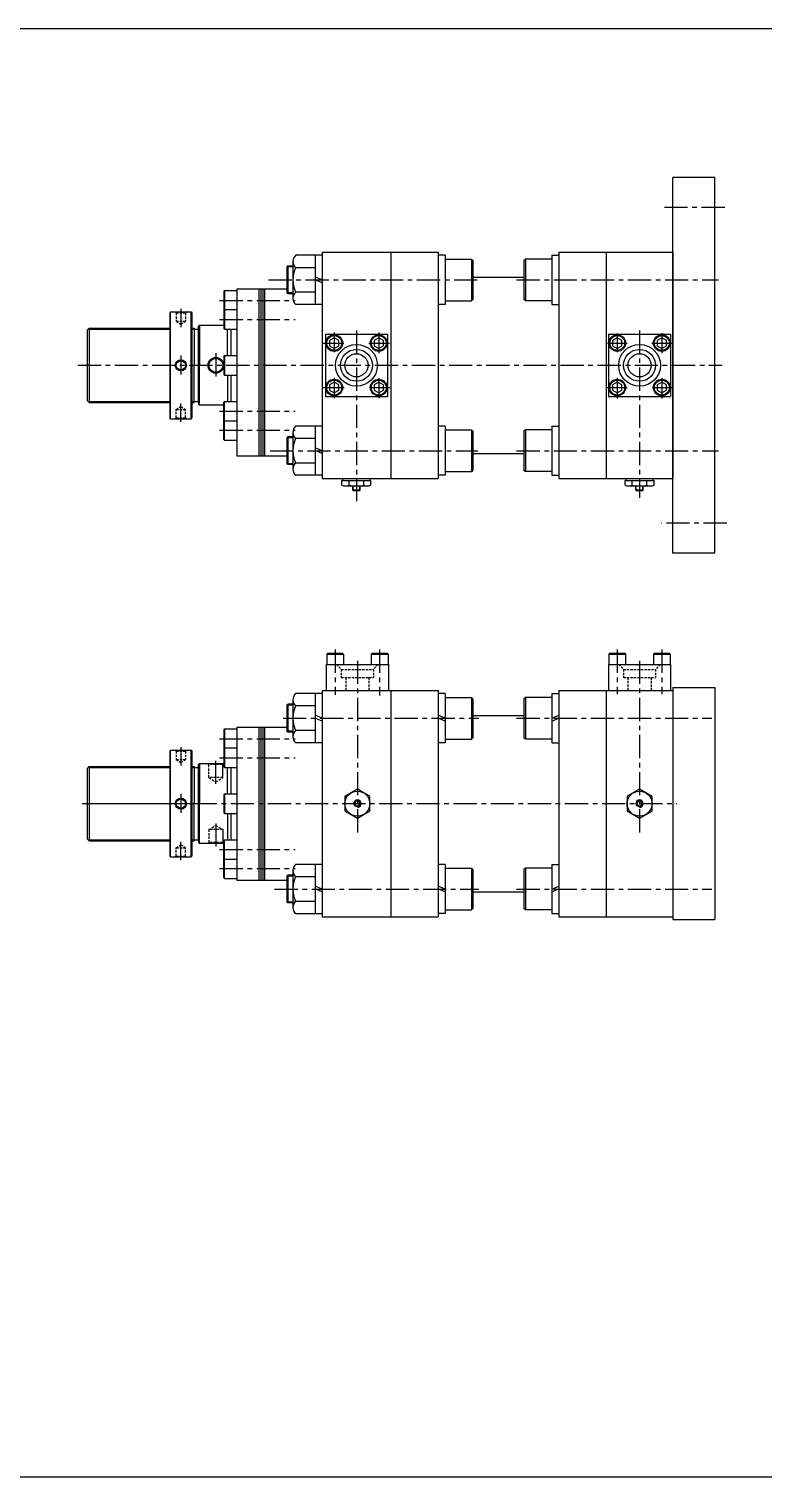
# Model space of a CAD drawing. Extents: x -819 to 9283, y 0 to 5329.
# Drawn here: x 1800 to 2591, y 0 to 1560 of the extents above; entities that cross this region are included whole.
import ezdxf

# ---------------------------------------------------------------- set-up
doc = ezdxf.new("R2010")
doc.units = 0
doc.header["$LTSCALE"] = 10
doc.header["$MEASUREMENT"] = 0
doc.linetypes.add('CENTERX2', pattern=[4, 2.5, -0.5, 0.5, -0.5])
doc.linetypes.add('HIDDEN', pattern=[0.375, 0.25, -0.125])
doc.layers.get('0').update_dxf_attribs({"linetype": 'CONTINUOUS'})
doc.layers.get('DEFPOINTS').update_dxf_attribs({"linetype": 'CONTINUOUS'})
for name, color, linetype in [('CEN', 1, 'CENTERX2'), ('DIM', 2, 'CONTINUOUS'), ('ML', 7, 'CONTINUOUS')]:
    doc.layers.add(name, color=color, linetype=linetype)

msp = doc.modelspace()

# ---------------------------------------------------------------- linework, layer by layer
for p, q in [((9283.2, 1560.3), (0, 1560.3)), ((9283.2, 0), (0, 0))]:
    msp.add_line(p, q)
at = {"color": 7, "linetype": 'Continuous'}
for p, q in [((2137.1, 1068.8), (2137.1, 1073.9)), ((2137.1, 1073.9), (2143.4, 1073.9)), ((2138.1, 1073.9), (2138.1, 1075.9)), ((2138.1, 1075.9), (2167.3, 1075.9)), ((2140.3, 1067.9), (2165.1, 1067.9)), ((2143.4, 1073.9), (2168.3, 1073.9)), ((2144.9, 1068.8), (2144.9, 1073.9)), ((2148.7, 1068.1), (2148.7, 1068.1)), ((2148.7, 1063.4), (2148.7, 1067.9)), ((2148.7, 1063.4), (2149.2, 1062.9)), ((2156.7, 1063.4), (2148.7, 1063.4)), ((2149.2, 1062.9), (2156.2, 1062.9)), ((2156.7, 1063.4), (2156.2, 1062.9)), ((2156.7, 1063.4), (2156.7, 1067.9)), ((2160.5, 1068.8), (2160.5, 1073.9)), ((2167.3, 1073.9), (2167.3, 1075.9)), ((2168.3, 1068.8), (2168.3, 1073.9)), ((2442.1, 1068.8), (2442.1, 1073.9)), ((2442.1, 1073.9), (2448.4, 1073.9)), ((2443.1, 1073.9), (2443.1, 1075.9)), ((2443.1, 1075.9), (2472.3, 1075.9)), ((2445.3, 1067.9), (2470.1, 1067.9)), ((2448.4, 1073.9), (2473.3, 1073.9)), ((2449.9, 1068.8), (2449.9, 1073.9)), ((2453.7, 1068.1), (2453.7, 1068.1)), ((2453.7, 1063.4), (2453.7, 1067.9)), ((2453.7, 1063.4), (2454.2, 1062.9)), ((2461.7, 1063.4), (2453.7, 1063.4)), ((2454.2, 1062.9), (2461.2, 1062.9)), ((2461.7, 1063.4), (2461.2, 1062.9)), ((2461.7, 1063.4), (2461.7, 1067.9)), ((2465.5, 1068.8), (2465.5, 1073.9)), ((2472.3, 1073.9), (2472.3, 1075.9)), ((2473.3, 1068.8), (2473.3, 1073.9))]:
    msp.add_line(p, q, dxfattribs=at)
for points in [[(2140.2, 717.8), (2153.7, 710), (2167.2, 717.8), (2167.2, 733.4), (2153.7, 741.2), (2140.2, 733.4)], [(2444.2, 717.8), (2457.7, 710), (2471.2, 717.8), (2471.2, 733.4), (2457.7, 741.2), (2444.2, 733.4)], [(2152.2, 728.1), (2150.8, 725.6), (2152.2, 723.1), (2155.1, 723.1), (2156.6, 725.6), (2155.1, 728.1)], [(2456.2, 728.1), (2454.8, 725.6), (2456.2, 723.1), (2459.1, 723.1), (2460.6, 725.6), (2459.1, 728.1)]]:
    msp.add_lwpolyline(points, close=True, dxfattribs=at)
for centre, radius in [((2153.7, 725.6), 13.5), ((2457.7, 725.6), 13.5), ((2153.7, 725.6), 3.5), ((2457.7, 725.6), 3.5)]:
    msp.add_circle(centre, radius, dxfattribs=at)
for centre, radius, start, end in [((2140.3, 1073.5), 5.62, 235.6158, 270), ((2141, 1076.1), 8.22, 241.7006, 298.2994), ((2152.7, 1099.2), 31.3, 255.6172, 270.0141), ((2152.7, 1099.2), 31.3, 269.9859, 284.3828), ((2164.4, 1076.1), 8.22, 241.7006, 298.2994), ((2445.3, 1073.5), 5.62, 235.6158, 270), ((2446, 1076.1), 8.22, 241.7006, 298.2994), ((2457.7, 1099.2), 31.3, 255.6172, 270.0141), ((2457.7, 1099.2), 31.3, 269.9859, 284.3828), ((2469.4, 1076.1), 8.22, 241.7006, 298.2994)]:
    msp.add_arc(centre, radius, start, end, dxfattribs=at)
at = {"layer": 'CEN'}
for p, q in [((2549.4, 1367.9), (2483.6, 1367.9)), ((2057.9, 1289.9), (2283.6, 1289.9)), ((2325.2, 1289.9), (2542.7, 1289.9)), ((2005.3, 1267.9), (2086.8, 1267.9)), ((1963.5, 1258.6), (1963.5, 1239)), ((2005.3, 1247.4), (2086.8, 1247.4)), ((2128.7, 1233.1), (2128.7, 1211.9)), ((2152.7, 1235.4), (2152.7, 1051.5)), ((2176.7, 1233.1), (2176.7, 1211.1)), ((2457.7, 1235.4), (2457.7, 1055.2)), ((2117, 1221.9), (2139.2, 1221.9)), ((2166.1, 1221.9), (2188.4, 1221.8)), ((2423.3, 1221.9), (2444.2, 1221.9)), ((2433.7, 1232.3), (2433.7, 1211.9)), ((2471.1, 1221.9), (2492.5, 1221.9)), ((2481.7, 1232.6), (2481.7, 1211.1)), ((1963.5, 1208.4), (1963.5, 1188.1)), ((2001.2, 1211), (2001.2, 1184.7)), ((1852.5, 1197.9), (2546.7, 1197.9)), ((2116.7, 1173.9), (2139.4, 1173.9)), ((2128.7, 1184.4), (2128.7, 1162.4)), ((2166.7, 1173.9), (2188.7, 1173.9)), ((2176.7, 1184), (2176.7, 1162.4)), ((2422.1, 1173.9), (2444.4, 1173.9)), ((2433.7, 1184.4), (2433.7, 1162.1)), ((2471.7, 1173.9), (2493, 1173.9)), ((2481.7, 1184), (2481.7, 1162.1)), ((1963.5, 1137.1), (1963.5, 1156.7)), ((2005.3, 1148.4), (2086.8, 1148.4)), ((2005.3, 1127.9), (2086.8, 1127.9)), ((2059.9, 1105.9), (2283.5, 1105.9)), ((2325.2, 1105.9), (2542.7, 1105.9)), ((2551.6, 1027.9), (2481.3, 1027.9)), ((2129.7, 891.6), (2129.7, 843)), ((2177.7, 891.6), (2177.7, 842)), ((2433.7, 891.6), (2433.7, 843.6)), ((2481.7, 891.6), (2481.7, 843.4)), ((2153.7, 879.6), (2153.7, 693.6)), ((2457.7, 879.6), (2457.7, 693.6)), ((2073.7, 817.6), (2284.7, 817.6)), ((2325.2, 817.6), (2535.7, 817.6)), ((1963.5, 786.3), (1963.5, 766.8)), ((2005.3, 795.6), (2086.8, 795.6)), ((2001.2, 747), (2001.2, 771.7)), ((2005.3, 775.1), (2086.8, 775.1)), ((1963.5, 736.1), (1963.5, 715.8)), ((1857.3, 725.6), (2497.7, 725.6)), ((1872.4, 725.6), (1980.7, 725.6)), ((1872.4, 725.6), (1980.7, 725.6)), ((2001.2, 704.1), (2001.2, 679.5)), ((1963.5, 664.8), (1963.5, 684.4)), ((2005.3, 676.1), (2086.8, 676.1)), ((2005.3, 655.6), (2086.8, 655.6)), ((2064.5, 633.6), (2284.5, 633.6)), ((2325.2, 633.6), (2535.7, 633.6))]:
    msp.add_line(p, q, dxfattribs=at)
at = {"layer": 'DEFPOINTS', "color": 0, "linetype": 'ByBlock'}
for p in [(1982.7, 1239.9), (1982.7, 1155.9), (1982.7, 767.6), (1982.7, 683.6)]:
    msp.add_point(p, dxfattribs=at)
at = {"layer": 'DIM'}
for p, q in [((2084.2, 1303.9), (2077.7, 1303.9)), ((2084.2, 1275.9), (2077.7, 1275.9)), ((1863.7, 1236.9), (1951.5, 1236.9)), ((1975.5, 1236.9), (1977.7, 1236.9)), ((1863.7, 1158.9), (1951.5, 1158.9)), ((1975.5, 1158.9), (1977.7, 1158.9)), ((2084.2, 1119.9), (2077.7, 1119.9)), ((2084.2, 1091.9), (2077.7, 1091.9)), ((2084.2, 831.6), (2077.7, 831.6)), ((2084.2, 803.6), (2077.7, 803.6)), ((1863.7, 764.6), (1951.5, 764.6)), ((1975.5, 764.6), (1977.7, 764.6)), ((1863.7, 686.6), (1951.5, 686.6)), ((1975.5, 686.6), (1977.7, 686.6)), ((2084.2, 647.6), (2077.7, 647.6)), ((2084.2, 619.6), (2077.7, 619.6))]:
    msp.add_line(p, q, dxfattribs=at)
at = {"layer": 'ML'}
for p, q in [((2538.7, 1400.4), (2493.7, 1400.4)), ((2493.7, 995.4), (2493.7, 1400.4)), ((2538.7, 995.4), (2538.7, 1400.4)), ((2115.7, 1316.4), (2087.2, 1316.4)), ((2108.2, 1316.4), (2108.2, 1263.4)), ((2115.7, 1319.9), (2115.7, 1075.9)), ((2115.7, 1319.9), (2240.7, 1319.9)), ((2189.7, 1319.9), (2189.7, 1075.9)), ((2240.7, 1319.9), (2240.7, 1075.9)), ((2248.2, 1316.4), (2240.7, 1316.4)), ((2248.2, 1316.4), (2248.2, 1263.4)), ((2248.2, 1312.4), (2276.7, 1312.4)), ((2276.7, 1312.4), (2276.7, 1267.4)), ((2276.7, 1312.4), (2278.2, 1311)), ((2278.2, 1311), (2278.2, 1268.7)), ((2334.7, 1312.4), (2333.2, 1311)), ((2333.2, 1311), (2333.2, 1268.7)), ((2363.2, 1312.4), (2334.7, 1312.4)), ((2334.7, 1312.4), (2334.7, 1267.4)), ((2363.2, 1316.4), (2370.7, 1316.4)), ((2363.2, 1316.4), (2363.2, 1263.4)), ((2370.7, 1319.9), (2493.7, 1319.9)), ((2370.7, 1319.9), (2370.7, 1075.9)), ((2421.7, 1319.9), (2421.7, 1075.9)), ((2493.7, 1319.9), (2493.7, 1075.9)), ((2078.7, 1304.9), (2077.7, 1303.9)), ((2077.7, 1303.9), (2077.7, 1275.9)), ((2084.2, 1304.9), (2078.7, 1304.9)), ((2078.7, 1304.9), (2078.7, 1274.9)), ((2084.2, 1310.2), (2084.2, 1303.1)), ((2084.2, 1303.1), (2084.2, 1289.9)), ((2108.2, 1303.1), (2087.2, 1303.1)), ((2023.7, 1280.4), (2023.7, 1100.4)), ((2023.7, 1280.4), (2077.7, 1280.4)), ((2047.7, 1280.4), (2047.7, 1100.4)), ((2049.7, 1280.4), (2049.7, 1100.4)), ((2051.7, 1280.4), (2051.7, 1100.4)), ((2053.7, 1280.4), (2053.7, 1100.4)), ((2084.2, 1289.9), (2084.2, 1269.8)), ((2278.2, 1292.9), (2333.2, 1292.9)), ((2010.4, 1278.4), (2009.7, 1277.7)), ((2009.7, 1277.7), (2009.7, 1258.1)), ((2010.4, 1278.4), (2023.7, 1278.4)), ((2010.4, 1278.4), (2010.4, 1257.4)), ((2078.7, 1274.9), (2077.7, 1275.9)), ((2084.2, 1274.9), (2078.7, 1274.9)), ((2108.2, 1276.6), (2087.2, 1276.6)), ((2248.2, 1267.4), (2276.7, 1267.4)), ((2276.7, 1267.4), (2278.2, 1268.7)), ((2334.7, 1267.4), (2333.2, 1268.7)), ((2363.2, 1267.4), (2334.7, 1267.4)), ((1952.5, 1255.4), (1951.5, 1254.4)), ((1951.5, 1254.4), (1951.5, 1141.4)), ((1952.5, 1140.4), (1952.5, 1255.4)), ((1952.5, 1255.4), (1974.5, 1255.4)), ((1974.5, 1140.4), (1974.5, 1255.4)), ((1974.5, 1255.4), (1975.5, 1254.4)), ((1975.5, 1254.4), (1975.5, 1141.4)), ((2010.1, 1257.6), (2009.7, 1258.1)), ((2010.4, 1257.9), (2009.7, 1257.2)), ((2009.7, 1257.2), (2009.7, 1237.6)), ((2010.4, 1257.9), (2023.7, 1257.9)), ((2010.4, 1257.9), (2010.4, 1236.9)), ((2115.7, 1263.4), (2087.2, 1263.4)), ((2248.2, 1263.4), (2240.7, 1263.4)), ((2363.2, 1263.4), (2370.7, 1263.4)), ((1862.7, 1235.9), (1864.7, 1237.9)), ((1862.7, 1235.9), (1864.7, 1237.9)), ((1862.7, 1235.9), (1862.7, 1159.9)), ((1864.7, 1237.9), (1951.5, 1237.9)), ((1864.7, 1237.9), (1864.7, 1157.9)), ((1975.5, 1237.9), (1977.7, 1237.9)), ((1977.7, 1237.9), (1977.7, 1197.9)), ((1977.7, 1236.9), (1982.7, 1236.9)), ((1983.7, 1240.9), (1982.7, 1239.9)), ((1982.7, 1197.9), (1982.7, 1239.9)), ((1982.7, 1158.9), (1982.7, 1236.9)), ((1983.7, 1240.9), (1983.7, 1197.9)), ((2009.7, 1240.9), (1983.7, 1240.9)), ((2010.4, 1236.9), (2009.7, 1237.6)), ((2010.4, 1236.9), (2023.7, 1236.9)), ((2013.7, 1208.4), (2013.7, 1236.9)), ((2017.7, 1208.4), (2017.7, 1236.9)), ((2017.7, 1208.4), (2017.7, 1236.9)), ((2119.2, 1231.4), (2119.2, 1164.4)), ((2119.2, 1231.4), (2186.2, 1231.4)), ((2186.2, 1231.4), (2186.2, 1164.4)), ((2424.2, 1231.4), (2491.2, 1231.4)), ((2424.2, 1231.4), (2424.2, 1164.4)), ((2491.2, 1231.4), (2491.2, 1164.4)), ((2010.4, 1208.4), (2009.7, 1207.7)), ((2009.7, 1207.7), (2009.7, 1188.1)), ((2010.4, 1208.4), (2023.7, 1208.4)), ((2010.4, 1208.4), (2010.4, 1187.4)), ((1977.7, 1157.9), (1977.7, 1197.9)), ((1982.7, 1197.9), (1982.7, 1155.9)), ((1983.7, 1154.9), (1983.7, 1197.9)), ((2010.4, 1187.4), (2009.7, 1188.1)), ((2010.4, 1187.4), (2023.7, 1187.4)), ((2013.7, 1187.4), (2013.7, 1158.9)), ((2017.7, 1158.9), (2017.7, 1187.4)), ((1862.7, 1159.9), (1864.7, 1157.9)), ((1862.7, 1159.9), (1864.7, 1157.9)), ((1864.7, 1157.9), (1951.5, 1157.9)), ((1975.5, 1157.9), (1977.7, 1157.9)), ((1977.7, 1158.9), (1982.7, 1158.9)), ((1983.7, 1154.9), (1982.7, 1155.9)), ((2009.7, 1154.9), (1983.7, 1154.9)), ((2010.4, 1158.9), (2009.7, 1158.2)), ((2009.7, 1138.6), (2009.7, 1158.2)), ((2010.4, 1137.9), (2010.4, 1158.9)), ((2010.4, 1158.9), (2023.7, 1158.9)), ((2119.2, 1164.4), (2186.2, 1164.4)), ((2424.2, 1164.4), (2491.2, 1164.4)), ((1952.5, 1140.4), (1951.5, 1141.4)), ((1952.5, 1140.4), (1974.5, 1140.4)), ((1974.5, 1140.4), (1975.5, 1141.4)), ((2010.4, 1137.9), (2009.7, 1138.6)), ((2010.1, 1138.1), (2009.7, 1137.7)), ((2009.7, 1118.1), (2009.7, 1137.7)), ((2010.4, 1117.4), (2010.4, 1138.4)), ((2010.4, 1137.9), (2023.7, 1137.9)), ((2084.2, 1126.2), (2084.2, 1119.1)), ((2115.7, 1132.4), (2087.2, 1132.4)), ((2108.2, 1132.4), (2108.2, 1079.4)), ((2248.2, 1132.4), (2240.7, 1132.4)), ((2248.2, 1132.4), (2248.2, 1079.4)), ((2248.2, 1128.4), (2276.7, 1128.4)), ((2276.7, 1128.4), (2276.7, 1083.4)), ((2276.7, 1128.4), (2278.2, 1127)), ((2278.2, 1127), (2278.2, 1084.7)), ((2334.7, 1128.4), (2333.2, 1127)), ((2333.2, 1127), (2333.2, 1084.7)), ((2363.2, 1128.4), (2334.7, 1128.4)), ((2334.7, 1128.4), (2334.7, 1083.4)), ((2363.2, 1132.4), (2370.7, 1132.4)), ((2363.2, 1132.4), (2363.2, 1079.4)), ((2010.4, 1117.4), (2009.7, 1118.1)), ((2010.4, 1117.4), (2023.7, 1117.4)), ((2078.7, 1120.9), (2077.7, 1119.9)), ((2077.7, 1119.9), (2077.7, 1091.9)), ((2078.7, 1120.9), (2078.7, 1090.9)), ((2084.2, 1120.9), (2078.7, 1120.9)), ((2084.2, 1119.1), (2084.2, 1105.9)), ((2108.2, 1119.1), (2087.2, 1119.1)), ((2023.7, 1100.4), (2077.7, 1100.4)), ((2084.2, 1105.9), (2084.2, 1085.8)), ((2108.2, 1092.6), (2087.2, 1092.6)), ((2278.2, 1102.9), (2333.2, 1102.9)), ((2078.7, 1090.9), (2077.7, 1091.9)), ((2084.2, 1090.9), (2078.7, 1090.9)), ((2115.7, 1079.4), (2087.2, 1079.4)), ((2248.2, 1079.4), (2240.7, 1079.4)), ((2248.2, 1083.4), (2276.7, 1083.4)), ((2276.7, 1083.4), (2278.2, 1084.7)), ((2334.7, 1083.4), (2333.2, 1084.7)), ((2363.2, 1083.4), (2334.7, 1083.4)), ((2363.2, 1079.4), (2370.7, 1079.4)), ((2115.7, 1075.9), (2240.7, 1075.9)), ((2370.7, 1075.9), (2493.7, 1075.9)), ((2538.7, 995.4), (2493.7, 995.4)), ((2120.2, 875.6), (2187.2, 875.6)), ((2120.2, 875.6), (2120.2, 847.6)), ((2120.7, 886.6), (2121.7, 887.6)), ((2120.7, 886.6), (2120.7, 875.6)), ((2120.7, 886.6), (2138.7, 886.6)), ((2121.7, 887.6), (2137.7, 887.6)), ((2137.7, 887.6), (2138.7, 886.6)), ((2138.7, 886.6), (2138.7, 875.6)), ((2168.7, 886.6), (2169.7, 887.6)), ((2168.7, 886.6), (2168.7, 875.6)), ((2168.7, 886.6), (2186.7, 886.6)), ((2169.7, 887.6), (2185.7, 887.6)), ((2185.7, 887.6), (2186.7, 886.6)), ((2186.7, 886.6), (2186.7, 875.6)), ((2187.2, 875.6), (2187.2, 847.6)), ((2424.2, 875.6), (2491.2, 875.6)), ((2424.2, 875.6), (2424.2, 847.6)), ((2424.7, 886.6), (2425.7, 887.6)), ((2424.7, 886.6), (2442.7, 886.6)), ((2424.7, 886.6), (2424.7, 875.6)), ((2425.7, 887.6), (2441.7, 887.6)), ((2441.7, 887.6), (2442.7, 886.6)), ((2442.7, 886.6), (2442.7, 875.6)), ((2472.7, 886.6), (2473.7, 887.6)), ((2472.7, 886.6), (2490.7, 886.6)), ((2472.7, 886.6), (2472.7, 875.6)), ((2473.7, 887.6), (2489.7, 887.6)), ((2489.7, 887.6), (2490.7, 886.6)), ((2490.7, 886.6), (2490.7, 875.6)), ((2491.2, 875.6), (2491.2, 847.6)), ((2115.7, 844.1), (2087.2, 844.1)), ((2108.2, 844.1), (2108.2, 791.1)), ((2115.7, 847.6), (2240.7, 847.6)), ((2115.7, 847.6), (2115.7, 603.6)), ((2189.7, 847.6), (2189.7, 603.6)), ((2240.7, 847.6), (2240.7, 603.6)), ((2248.2, 844.1), (2240.7, 844.1)), ((2248.2, 844.1), (2248.2, 791.1)), ((2363.2, 844.1), (2370.7, 844.1)), ((2363.2, 844.1), (2363.2, 791.1)), ((2370.7, 847.6), (2370.7, 603.6)), ((2370.7, 847.6), (2493.7, 847.6)), ((2421.7, 847.6), (2421.7, 603.6)), ((2493.7, 850.6), (2493.7, 600.6)), ((2493.7, 850.6), (2538.7, 850.6)), ((2493.7, 847.6), (2493.7, 603.6)), ((2538.7, 850.6), (2538.7, 600.6)), ((2078.7, 832.6), (2077.7, 831.6)), ((2077.7, 831.6), (2077.7, 803.6)), ((2078.7, 832.6), (2078.7, 802.6)), ((2084.2, 832.6), (2078.7, 832.6)), ((2084.2, 838), (2084.2, 830.9)), ((2084.2, 830.9), (2084.2, 817.6)), ((2108.2, 830.9), (2087.2, 830.9)), ((2248.2, 840.1), (2276.7, 840.1)), ((2276.7, 840.1), (2276.7, 795.1)), ((2276.7, 840.1), (2278.2, 838.7)), ((2278.2, 838.7), (2278.2, 796.5)), ((2334.7, 840.1), (2333.2, 838.7)), ((2333.2, 838.7), (2333.2, 796.5)), ((2363.2, 840.1), (2334.7, 840.1)), ((2334.7, 840.1), (2334.7, 795.1)), ((2084.2, 817.6), (2084.2, 797.6)), ((2248.2, 817.6), (2240.7, 820.8)), ((2248.2, 814.6), (2240.7, 817.8)), ((2278.2, 820.6), (2333.2, 820.6)), ((2363.2, 817.6), (2370.7, 820.8)), ((2363.2, 814.6), (2370.7, 817.8)), ((2010.4, 806.1), (2009.7, 805.4)), ((2009.7, 805.4), (2009.7, 785.8)), ((2010.4, 806.1), (2023.7, 806.1)), ((2010.4, 806.1), (2010.4, 785.1)), ((2023.7, 808.1), (2023.7, 643.1)), ((2023.7, 808.1), (2077.7, 808.1)), ((2047.7, 808.1), (2047.7, 643.1)), ((2049.7, 808.1), (2049.7, 643.1)), ((2051.7, 808.1), (2051.7, 643.1)), ((2053.7, 808.1), (2053.7, 643.1)), ((2078.7, 802.6), (2077.7, 803.6)), ((2084.2, 802.6), (2078.7, 802.6)), ((2108.2, 804.3), (2087.2, 804.3)), ((2276.7, 795.1), (2278.2, 796.5)), ((2334.7, 795.1), (2333.2, 796.5)), ((1952.5, 783.1), (1951.5, 782.1)), ((1951.5, 782.1), (1951.5, 669.1)), ((1952.5, 668.1), (1952.5, 783.1)), ((1952.5, 783.1), (1974.5, 783.1)), ((1974.5, 668.1), (1974.5, 783.1)), ((1974.5, 783.1), (1975.5, 782.1)), ((1975.5, 782.1), (1975.5, 669.1)), ((2010.1, 785.3), (2009.7, 785.8)), ((2010.4, 785.6), (2009.7, 784.9)), ((2009.7, 784.9), (2009.7, 765.3)), ((2010.4, 785.6), (2023.7, 785.6)), ((2010.4, 785.6), (2010.4, 764.6)), ((2115.7, 791.1), (2087.2, 791.1)), ((2248.2, 791.1), (2240.7, 791.1)), ((2248.2, 795.1), (2276.7, 795.1)), ((2363.2, 795.1), (2334.7, 795.1)), ((2363.2, 791.1), (2370.7, 791.1)), ((1862.7, 763.6), (1864.7, 765.6)), ((1862.7, 763.6), (1864.7, 765.6)), ((1864.7, 765.6), (1951.5, 765.6)), ((1864.7, 765.6), (1864.7, 685.6)), ((1975.5, 765.6), (1977.7, 765.6)), ((1977.7, 765.6), (1977.7, 725.6)), ((1977.7, 764.6), (1982.7, 764.6)), ((1983.7, 768.6), (1982.7, 767.6)), ((1982.7, 725.6), (1982.7, 767.6)), ((1982.7, 686.6), (1982.7, 764.6)), ((1983.7, 768.6), (1983.7, 725.6)), ((2009.7, 768.6), (1983.7, 768.6)), ((2008.7, 767.6), (2009.7, 768.6)), ((2008.7, 753.6), (2008.7, 767.6)), ((2010.4, 764.6), (2009.7, 765.3)), ((2010.4, 764.6), (2023.7, 764.6)), ((2013.7, 736.1), (2013.7, 764.6)), ((2017.7, 736.1), (2017.7, 764.6)), ((2017.7, 736.1), (2017.7, 764.6)), ((1862.7, 763.6), (1862.7, 687.6)), ((2010.4, 736.1), (2009.7, 735.4)), ((2009.7, 735.4), (2009.7, 715.8)), ((2010.4, 736.1), (2023.7, 736.1)), ((2010.4, 736.1), (2010.4, 715.1)), ((1977.7, 685.6), (1977.7, 725.6)), ((1982.7, 725.6), (1982.7, 683.6)), ((1983.7, 682.6), (1983.7, 725.6)), ((2010.4, 715.1), (2009.7, 715.8)), ((2010.4, 715.1), (2023.7, 715.1)), ((2013.7, 715.1), (2013.7, 686.6)), ((2017.7, 686.6), (2017.7, 715.1)), ((1862.7, 687.6), (1864.7, 685.6)), ((1862.7, 687.6), (1864.7, 685.6)), ((1977.7, 686.6), (1982.7, 686.6)), ((2008.7, 697.6), (2008.7, 683.6)), ((2010.4, 686.6), (2009.7, 685.9)), ((2010.4, 665.6), (2010.4, 686.6)), ((2010.4, 686.6), (2023.7, 686.6)), ((1864.7, 685.6), (1951.5, 685.6)), ((1975.5, 685.6), (1977.7, 685.6)), ((1983.7, 682.6), (1982.7, 683.6)), ((2009.7, 682.6), (1983.7, 682.6)), ((2008.7, 683.6), (2009.7, 682.6)), ((2009.7, 666.3), (2009.7, 685.9)), ((1952.5, 668.1), (1951.5, 669.1)), ((1952.5, 668.1), (1974.5, 668.1)), ((1974.5, 668.1), (1975.5, 669.1)), ((2010.4, 665.6), (2009.7, 666.3)), ((2010.1, 665.8), (2009.7, 665.4)), ((2009.7, 645.8), (2009.7, 665.4)), ((2010.4, 645.1), (2010.4, 666.1)), ((2010.4, 665.6), (2023.7, 665.6)), ((2115.7, 660.1), (2087.2, 660.1)), ((2108.2, 660.1), (2108.2, 607.1)), ((2248.2, 660.1), (2240.7, 660.1)), ((2248.2, 660.1), (2248.2, 607.1)), ((2248.2, 656.1), (2276.7, 656.1)), ((2276.7, 656.1), (2276.7, 611.1)), ((2276.7, 656.1), (2278.2, 654.7)), ((2334.7, 656.1), (2333.2, 654.7)), ((2363.2, 656.1), (2334.7, 656.1)), ((2334.7, 656.1), (2334.7, 611.1)), ((2363.2, 660.1), (2370.7, 660.1)), ((2363.2, 660.1), (2363.2, 607.1)), ((2010.4, 645.1), (2009.7, 645.8)), ((2010.4, 645.1), (2023.7, 645.1)), ((2023.7, 643.1), (2077.7, 643.1)), ((2078.7, 648.6), (2077.7, 647.6)), ((2077.7, 647.6), (2077.7, 619.6)), ((2078.7, 648.6), (2078.7, 618.6)), ((2084.2, 648.6), (2078.7, 648.6)), ((2084.2, 654), (2084.2, 646.9)), ((2084.2, 646.9), (2084.2, 633.6)), ((2108.2, 646.9), (2087.2, 646.9)), ((2278.2, 654.7), (2278.2, 612.5)), ((2333.2, 654.7), (2333.2, 612.5)), ((2084.2, 633.6), (2084.2, 613.6)), ((2248.2, 633.6), (2240.7, 636.8)), ((2248.2, 630.6), (2240.7, 633.8)), ((2278.2, 630.6), (2333.2, 630.6)), ((2363.2, 633.6), (2370.7, 636.8)), ((2363.2, 630.6), (2370.7, 633.8)), ((2078.7, 618.6), (2077.7, 619.6)), ((2084.2, 618.6), (2078.7, 618.6)), ((2108.2, 620.3), (2087.2, 620.3)), ((2248.2, 611.1), (2276.7, 611.1)), ((2276.7, 611.1), (2278.2, 612.5)), ((2334.7, 611.1), (2333.2, 612.5)), ((2363.2, 611.1), (2334.7, 611.1)), ((2087.2, 607.1), (2115.7, 607.1)), ((2115.7, 603.6), (2240.7, 603.6)), ((2248.2, 607.1), (2240.7, 607.1)), ((2363.2, 607.1), (2370.7, 607.1)), ((2370.7, 603.6), (2493.7, 603.6)), ((2493.7, 600.6), (2538.7, 600.6))]:
    msp.add_line(p, q, dxfattribs=at)
at = {"layer": 'ML', "color": 2}
for p, q in [((2115.7, 1289.9), (2108.2, 1293)), ((2115.7, 1286.9), (2108.2, 1290)), ((2115.7, 1105.9), (2108.2, 1109)), ((2115.7, 1102.9), (2108.2, 1106)), ((2149.2, 1068), (2149.2, 1068.1)), ((2149.2, 1062.9), (2149.2, 1067.9)), ((2156.2, 1062.9), (2156.2, 1067.9)), ((2454.2, 1068), (2454.2, 1068.1)), ((2454.2, 1062.9), (2454.2, 1067.9)), ((2461.2, 1062.9), (2461.2, 1067.9)), ((2115.7, 817.6), (2108.2, 820.8)), ((2115.7, 814.6), (2108.2, 817.8)), ((2115.7, 633.6), (2108.2, 636.8)), ((2115.7, 630.6), (2108.2, 633.8))]:
    msp.add_line(p, q, dxfattribs=at)
at = {"layer": 'ML', "color": 2, "linetype": 'HIDDEN'}
for p, q in [((1958.5, 1254.4), (1957.5, 1255.4)), ((1958.5, 1254.4), (1958.5, 1245.4)), ((1958.5, 1254.4), (1968.5, 1254.4)), ((1968.5, 1254.4), (1969.5, 1255.4)), ((1968.5, 1254.4), (1968.5, 1245.4)), ((1958.5, 1245.4), (1968.5, 1245.4)), ((1958.5, 1245.4), (1963.5, 1242.2)), ((1963.5, 1242.2), (1968.5, 1245.4)), ((1958.5, 1141.4), (1957.5, 1140.4)), ((1958.5, 1150.4), (1963.5, 1153.5)), ((1958.5, 1141.4), (1958.5, 1150.4)), ((1958.5, 1150.4), (1968.5, 1150.4)), ((1958.5, 1141.4), (1968.5, 1141.4)), ((1963.5, 1153.5), (1968.5, 1150.4)), ((1968.5, 1141.4), (1968.5, 1150.4)), ((1968.5, 1141.4), (1969.5, 1140.4)), ((2131.2, 875.6), (2136.4, 870.3)), ((2176.2, 875.6), (2170.9, 870.3)), ((2435.2, 875.6), (2440.4, 870.3)), ((2480.2, 875.6), (2474.9, 870.3)), ((2136.4, 870.3), (2136.4, 861.6)), ((2136.4, 870.3), (2170.9, 870.3)), ((2136.4, 861.6), (2170.9, 861.6)), ((2141.2, 861.6), (2141.2, 847.6)), ((2166.2, 861.6), (2166.2, 847.6)), ((2170.9, 870.3), (2170.9, 861.6)), ((2440.4, 870.3), (2474.9, 870.3)), ((2440.4, 870.3), (2440.4, 861.6)), ((2440.4, 861.6), (2474.9, 861.6)), ((2445.2, 861.6), (2445.2, 847.6)), ((2470.2, 861.6), (2470.2, 847.6)), ((2474.9, 870.3), (2474.9, 861.6)), ((1958.5, 782.1), (1957.5, 783.1)), ((1958.5, 782.1), (1958.5, 773.1)), ((1958.5, 782.1), (1968.5, 782.1)), ((1968.5, 782.1), (1969.5, 783.1)), ((1968.5, 782.1), (1968.5, 773.1)), ((1958.5, 773.1), (1968.5, 773.1)), ((1958.5, 773.1), (1963.5, 769.9)), ((1963.5, 769.9), (1968.5, 773.1)), ((1992.7, 768.6), (1993.7, 767.6)), ((1993.7, 753.6), (1993.7, 767.6)), ((2008.7, 767.6), (1993.7, 767.6)), ((2008.7, 753.6), (1993.7, 753.6)), ((1993.7, 753.6), (2001.2, 749)), ((2001.2, 749), (2008.7, 753.6)), ((1993.7, 697.6), (2001.2, 702.2)), ((2001.2, 702.2), (2008.7, 697.6)), ((2008.7, 697.6), (1993.7, 697.6)), ((1993.7, 697.6), (1993.7, 683.6)), ((1958.5, 678.1), (1963.5, 681.3)), ((1958.5, 669.1), (1958.5, 678.1)), ((1958.5, 678.1), (1968.5, 678.1)), ((1963.5, 681.3), (1968.5, 678.1)), ((1968.5, 669.1), (1968.5, 678.1)), ((1992.7, 682.6), (1993.7, 683.6)), ((2008.7, 683.6), (1993.7, 683.6)), ((1958.5, 669.1), (1957.5, 668.1)), ((1958.5, 669.1), (1968.5, 669.1)), ((1968.5, 669.1), (1969.5, 668.1))]:
    msp.add_line(p, q, dxfattribs=at)
at = {"layer": 'ML'}
for points in [[(2133.7, 1224.7), (2128.7, 1227.6), (2123.7, 1224.7), (2123.7, 1219), (2128.7, 1216.1), (2133.7, 1219)], [(2181.7, 1224.7), (2176.7, 1227.6), (2171.7, 1224.7), (2171.7, 1219), (2176.7, 1216.1), (2181.7, 1219)], [(2438.7, 1224.7), (2433.7, 1227.6), (2428.7, 1224.7), (2428.7, 1219), (2433.7, 1216.1), (2438.7, 1219)], [(2486.7, 1224.7), (2481.7, 1227.6), (2476.7, 1224.7), (2476.7, 1219), (2481.7, 1216.1), (2486.7, 1219)], [(2133.7, 1176.7), (2128.7, 1179.6), (2123.7, 1176.7), (2123.7, 1171), (2128.7, 1168.1), (2133.7, 1171)], [(2181.7, 1176.7), (2176.7, 1179.6), (2171.7, 1176.7), (2171.7, 1171), (2176.7, 1168.1), (2181.7, 1171)], [(2438.7, 1176.7), (2433.7, 1179.6), (2428.7, 1176.7), (2428.7, 1171), (2433.7, 1168.1), (2438.7, 1171)], [(2486.7, 1176.7), (2481.7, 1179.6), (2476.7, 1176.7), (2476.7, 1171), (2481.7, 1168.1), (2486.7, 1171)]]:
    msp.add_lwpolyline(points, close=True, dxfattribs=at)
for centre, radius in [((2128.7, 1221.9), 9), ((2128.7, 1221.9), 8), ((2152.7, 1197.9), 22.5), ((2176.7, 1221.9), 9), ((2176.7, 1221.9), 8), ((2433.7, 1221.9), 9), ((2433.7, 1221.9), 8), ((2457.7, 1197.9), 22.5), ((2481.7, 1221.9), 9), ((2481.7, 1221.9), 8), ((1963.5, 1197.9), 6), ((1963.5, 1197.9), 5), ((1963.5, 1197.9), 5), ((2001.2, 1197.9), 8.5), ((2001.2, 1197.9), 7.5), ((2152.7, 1197.9), 17.2), ((2152.7, 1197.9), 12.5), ((2457.7, 1197.9), 17.2), ((2457.7, 1197.9), 12.5), ((2128.7, 1173.9), 9), ((2128.7, 1173.9), 8), ((2176.7, 1173.9), 9), ((2176.7, 1173.9), 8), ((2433.7, 1173.9), 9), ((2433.7, 1173.9), 8), ((2481.7, 1173.9), 9), ((2481.7, 1173.9), 8), ((1963.5, 725.6), 6), ((1963.5, 725.6), 5), ((1963.5, 725.6), 5)]:
    msp.add_circle(centre, radius, dxfattribs=at)
for centre, radius, start, end in [((2092.9, 1309.7), 8.76, 130.9935, 229.0065), ((2115.1, 1289.9), 30.9, 154.5407, 205.4593), ((2093, 1270), 8.78, 131.1622, 228.8378), ((2092.9, 1125.7), 8.76, 130.9935, 229.0065), ((2115.1, 1105.9), 30.9, 154.5407, 205.4593), ((2093, 1086), 8.78, 131.1622, 228.8378), ((2092.9, 837.5), 8.76, 130.9935, 229.0065), ((2115.1, 817.6), 30.9, 154.5407, 205.4593), ((2093, 797.7), 8.78, 131.1622, 228.8378), ((2092.9, 653.5), 8.76, 130.9935, 229.0065), ((2115.1, 633.6), 30.9, 154.5407, 205.4593), ((2093, 613.7), 8.78, 131.1622, 228.8378)]:
    msp.add_arc(centre, radius, start, end, dxfattribs=at)
at = {"layer": 'ML', "color": 2}
for centre in [(2153.7, 725.6), (2457.7, 725.6)]:
    msp.add_arc(centre, 4, 270, 180, dxfattribs=at)

doc.saveas('drawing.dxf')
